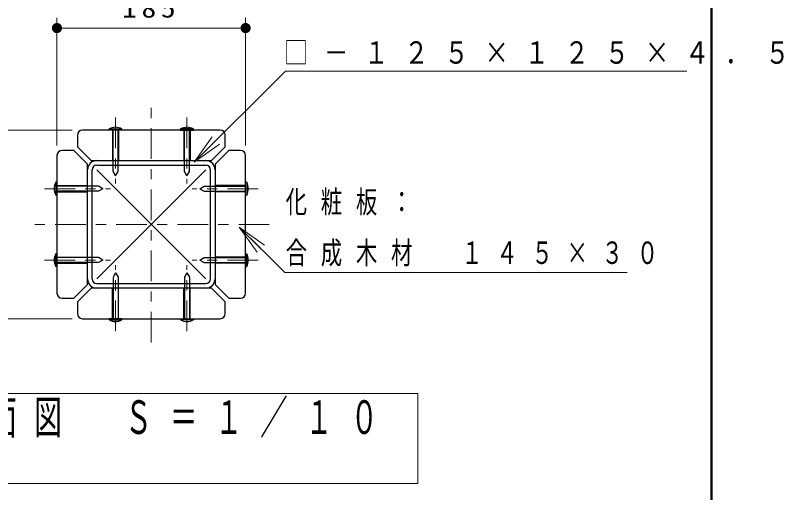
# Model space of a CAD drawing. Units: millimetres on the paper. Extents: x -385 to 7, y 0 to 267.
# Drawn here: x -68.2 to 7.1, y 43.7 to 90.5 of the extents above; entities that cross this region are included whole.
import ezdxf

# ---------------------------------------------------------------- set-up
doc = ezdxf.new("R2010")
doc.units = ezdxf.units.MM
doc.linetypes.add('USER2', pattern=[6, 3, -1, 1, -1])
doc.layers.add('LY_1', color=190, linetype='Continuous', lineweight=25)
doc.styles.add('ＭＳ ゴシック', font='')
doc.styles.get('ＭＳ ゴシック').set_extended_font_data('MS Gothic')

# ---------------------------------------------------------------- blocks, each defined once
blk = doc.blocks.new('filled_dot')
at = {"color": 0, "linetype": 'Continuous', "lineweight": -2, "const_width": 1.25}
blk.add_lwpolyline([(-0.625, 0, 1), (0.625, 0, 1)], format="xyb", close=True, dxfattribs=at)

msp = doc.modelspace()

# ---------------------------------------------------------------- linework, layer by layer
at = {"layer": 'LY_1', "color": 7, "lineweight": 50}
msp.add_line((0, 0), (0, 267), dxfattribs=at)
at = {"layer": 'LY_1', "color": 7, "lineweight": 13}
for p, q in [((-64.171, 77.785), (-64.171, 90.285)), ((-45.671, 77.785), (-45.671, 90.285)), ((-64.171, 89.285), (-45.671, 89.285)), ((-62.671, 79.285), (-75.171, 79.285)), ((-50.713, 76.135), (-48.943, 78.609)), ((-50.713, 76.135), (-48.59, 78.255)), ((-48.236, 77.901), (-50.713, 76.135)), ((-60.271, 64.685), (-49.571, 75.385)), ((-60.271, 75.385), (-49.571, 64.685)), ((-46.317, 69.77), (-44.188, 67.656)), ((-46.317, 69.77), (-43.836, 68.011)), ((-44.541, 67.301), (-46.317, 69.77)), ((-62.671, 60.785), (-75.171, 60.785)), ((-28.771, 53.435), (-81.071, 53.435)), ((-28.771, 44.635), (-28.771, 53.435)), ((-81.071, 44.635), (-28.771, 44.635))]:
    msp.add_line(p, q, dxfattribs=at)
at = {"layer": 'LY_1', "color": 7, "linetype": 'USER2', "lineweight": 13}
for p, q in [((-54.921, 58.461), (-54.921, 81.608)), ((-58.421, 80.508), (-58.421, 74.042)), ((-51.421, 80.508), (-51.421, 74.042)), ((-65.394, 73.535), (-58.929, 73.535)), ((-44.449, 73.535), (-50.914, 73.535)), ((-43.348, 70.035), (-66.495, 70.035)), ((-65.394, 66.535), (-58.929, 66.535)), ((-44.449, 66.535), (-50.914, 66.535)), ((-58.421, 59.562), (-58.421, 66.027)), ((-51.421, 59.562), (-51.421, 66.027))]:
    msp.add_line(p, q, dxfattribs=at)
at = {"layer": 'LY_1', "color": 40}
for p, q in [((-48.171, 79.285), (-61.671, 79.285)), ((-62.171, 78.785), (-62.171, 77.638)), ((-47.671, 77.638), (-47.671, 78.785)), ((-62.171, 77.638), (-60.818, 76.285)), ((-47.671, 77.638), (-49.025, 76.285)), ((-62.525, 77.285), (-63.671, 77.285)), ((-62.525, 77.285), (-61.171, 75.931)), ((-47.318, 77.285), (-48.671, 75.931)), ((-46.171, 77.285), (-47.318, 77.285)), ((-64.171, 76.785), (-64.171, 63.285)), ((-60.818, 76.285), (-49.025, 76.285)), ((-45.671, 63.285), (-45.671, 76.785)), ((-61.171, 64.138), (-61.171, 75.931)), ((-48.671, 75.931), (-48.671, 64.138)), ((-62.525, 62.785), (-61.171, 64.138)), ((-47.318, 62.785), (-48.671, 64.138)), ((-62.171, 62.431), (-60.818, 63.785)), ((-49.025, 63.785), (-60.818, 63.785)), ((-47.671, 62.431), (-49.025, 63.785)), ((-63.671, 62.785), (-62.525, 62.785)), ((-47.318, 62.785), (-46.171, 62.785)), ((-62.171, 62.431), (-62.171, 61.285)), ((-47.671, 61.285), (-47.671, 62.431)), ((-61.671, 60.785), (-48.171, 60.785))]:
    msp.add_line(p, q, dxfattribs=at)
at = {"layer": 'LY_1', "color": 7}
for p, q in [((-59.046, 79.285), (-59.046, 79.397)), ((-59.046, 79.397), (-57.796, 79.397)), ((-57.796, 79.285), (-59.046, 79.285)), ((-58.721, 79.285), (-58.721, 76.285)), ((-58.671, 75.233), (-58.671, 79.285)), ((-58.172, 75.205), (-58.172, 79.285)), ((-58.121, 79.285), (-58.121, 76.285)), ((-57.796, 79.285), (-57.796, 79.397)), ((-52.046, 79.285), (-52.046, 79.397)), ((-50.796, 79.397), (-52.046, 79.397)), ((-52.046, 79.285), (-50.796, 79.285)), ((-51.721, 79.285), (-51.721, 76.285)), ((-51.671, 75.205), (-51.671, 79.285)), ((-51.172, 75.233), (-51.172, 79.285)), ((-51.121, 79.285), (-51.121, 76.285)), ((-50.796, 79.285), (-50.796, 79.397)), ((-58.421, 74.785), (-58.671, 75.217)), ((-58.421, 74.785), (-58.172, 75.217)), ((-51.421, 74.785), (-51.671, 75.217)), ((-51.421, 74.785), (-51.172, 75.217)), ((-64.171, 74.16), (-64.283, 74.16)), ((-64.283, 74.16), (-64.283, 72.91)), ((-64.171, 72.91), (-64.171, 74.16)), ((-64.171, 73.835), (-61.171, 73.835)), ((-45.671, 73.835), (-48.671, 73.835)), ((-45.671, 74.16), (-45.56, 74.16)), ((-45.671, 72.91), (-45.671, 74.16)), ((-45.56, 74.16), (-45.56, 72.91)), ((-60.12, 73.784), (-64.171, 73.784)), ((-60.092, 73.285), (-64.171, 73.285)), ((-64.171, 73.235), (-61.171, 73.235)), ((-59.671, 73.535), (-60.104, 73.784)), ((-59.671, 73.535), (-60.104, 73.285)), ((-50.171, 73.535), (-49.739, 73.784)), ((-50.171, 73.535), (-49.739, 73.285)), ((-49.751, 73.285), (-45.671, 73.285)), ((-49.723, 73.784), (-45.671, 73.784)), ((-45.671, 73.235), (-48.671, 73.235)), ((-64.171, 72.91), (-64.283, 72.91)), ((-45.671, 72.91), (-45.56, 72.91)), ((-64.171, 67.16), (-64.283, 67.16)), ((-64.283, 65.91), (-64.283, 67.16)), ((-64.171, 67.16), (-64.171, 65.91)), ((-45.671, 67.16), (-45.671, 65.91)), ((-45.671, 67.16), (-45.56, 67.16)), ((-45.56, 65.91), (-45.56, 67.16)), ((-64.171, 66.835), (-61.171, 66.835)), ((-60.092, 66.784), (-64.171, 66.784)), ((-59.671, 66.535), (-60.104, 66.784)), ((-59.671, 66.535), (-60.104, 66.285)), ((-50.171, 66.535), (-49.739, 66.784)), ((-50.171, 66.535), (-49.739, 66.285)), ((-49.751, 66.784), (-45.671, 66.784)), ((-45.671, 66.835), (-48.671, 66.835)), ((-64.171, 65.91), (-64.283, 65.91)), ((-60.12, 66.285), (-64.171, 66.285)), ((-64.171, 66.235), (-61.171, 66.235)), ((-49.723, 66.285), (-45.671, 66.285)), ((-45.671, 66.235), (-48.671, 66.235)), ((-45.671, 65.91), (-45.56, 65.91)), ((-58.421, 65.285), (-58.671, 64.852)), ((-58.671, 64.836), (-58.671, 60.785)), ((-58.421, 65.285), (-58.172, 64.852)), ((-58.172, 64.864), (-58.172, 60.785)), ((-51.421, 65.285), (-51.671, 64.852)), ((-51.671, 64.864), (-51.671, 60.785)), ((-51.421, 65.285), (-51.172, 64.852)), ((-51.172, 64.836), (-51.172, 60.785)), ((-58.721, 60.785), (-58.721, 63.785)), ((-58.121, 60.785), (-58.121, 63.785)), ((-51.721, 60.785), (-51.721, 63.785)), ((-51.121, 60.785), (-51.121, 63.785)), ((-59.046, 60.785), (-59.046, 60.673)), ((-57.796, 60.785), (-59.046, 60.785)), ((-59.046, 60.673), (-57.796, 60.673)), ((-57.796, 60.785), (-57.796, 60.673)), ((-52.046, 60.785), (-50.796, 60.785)), ((-52.046, 60.785), (-52.046, 60.673)), ((-50.796, 60.673), (-52.046, 60.673)), ((-50.796, 60.785), (-50.796, 60.673))]:
    msp.add_line(p, q, dxfattribs=at)
at = {"layer": 'LY_1', "color": 3}
for p, q in [((-60.271, 76.285), (-49.571, 76.285)), ((-61.171, 64.685), (-61.171, 75.385)), ((-60.721, 64.685), (-60.721, 75.385)), ((-60.271, 75.835), (-49.571, 75.835)), ((-49.121, 64.685), (-49.121, 75.385)), ((-48.671, 75.385), (-48.671, 64.685)), ((-60.271, 64.235), (-49.571, 64.235)), ((-49.571, 63.785), (-60.271, 63.785))]:
    msp.add_line(p, q, dxfattribs=at)
at = {"layer": 'LY_1', "color": 7, "lineweight": 13}
for points in [[(-50.713, 76.135), (-41.776, 85.059), (-2.403, 85.059)], [(-46.317, 69.77), (-41.839, 65.323), (-8.278, 65.323)]]:
    msp.add_lwpolyline(points, dxfattribs=at)
at = {"layer": 'LY_1', "color": 40}
for centre, start, end in [((-61.671, 78.785), 90, 180), ((-48.171, 78.785), 0, 90), ((-63.671, 76.785), 90, 180), ((-46.171, 76.785), 0, 90), ((-63.671, 63.285), 180, 270), ((-46.171, 63.285), 270, 0), ((-61.671, 61.285), 180, 270), ((-48.171, 61.285), 270, 0)]:
    msp.add_arc(centre, 0.5, start, end, dxfattribs=at)
at = {"layer": 'LY_1', "color": 7}
for centre, start, end in [((-58.421, 78.256), 61.28133, 118.71867), ((-51.421, 78.256), 61.28133, 118.71868), ((-63.143, 73.535), 151.28133, 208.71867), ((-46.7, 73.535), 331.28132, 28.71867), ((-63.143, 66.535), 151.28133, 208.71867), ((-46.7, 66.535), 331.28133, 28.71868), ((-58.421, 61.813), 241.28133, 298.71868), ((-51.421, 61.813), 241.28133, 298.71867)]:
    msp.add_arc(centre, 1.301, start, end, dxfattribs=at)
at = {"layer": 'LY_1', "color": 3}
for centre, radius, start, end in [((-60.271, 75.385), 0.9, 90, 180), ((-49.571, 75.385), 0.9, 0, 90), ((-60.271, 75.385), 0.45, 90, 180), ((-49.571, 75.385), 0.45, 0, 90), ((-60.271, 64.685), 0.9, 180, 270), ((-60.271, 64.685), 0.45, 180, 270), ((-49.571, 64.685), 0.9, 270, 0), ((-49.571, 64.685), 0.45, 270, 0)]:
    msp.add_arc(centre, radius, start, end, dxfattribs=at)

# ---------------------------------------------------------------- block references
at = {"layer": 'LY_1', "color": 7, "lineweight": 13, "xscale": 0.4, "yscale": 0.4}
msp.add_blockref('filled_dot', (-64.171, 89.285), dxfattribs=at)
at = {"layer": 'LY_1', "color": 7, "lineweight": 13, "xscale": 0.4, "yscale": 0.4, "rotation": 180}
msp.add_blockref('filled_dot', (-45.671, 89.285), dxfattribs=at)

# ---------------------------------------------------------------- texts
at = {"layer": 'LY_1', "color": 7, "style": 'ＭＳ ゴシック'}
for s, insert, char_height, attachment_point in [('\\T1.33;\\W1.15;185', (-54.921, 90.285), 1.833, 8), ('\\T1.64;\\W0.8;□－１２５×１２５×４．５', (-41.933, 86.859), 2.199, 4), ('\\T1.64;\\W0.7;化粧板：', (-41.748, 72.123), 2.199, 4), ('\\T1.64;\\W0.7;合成木材\u3000１４５×３０', (-41.748, 67.123), 2.199, 4), ('\\T1.64;\\W0.6;柱断面図\u3000Ｓ＝１／１０', (-79.671, 52.785), 3.299, 1)]:
    msp.add_mtext(s, dxfattribs=dict(at, insert=insert, char_height=char_height, attachment_point=attachment_point))

doc.saveas('drawing.dxf')
